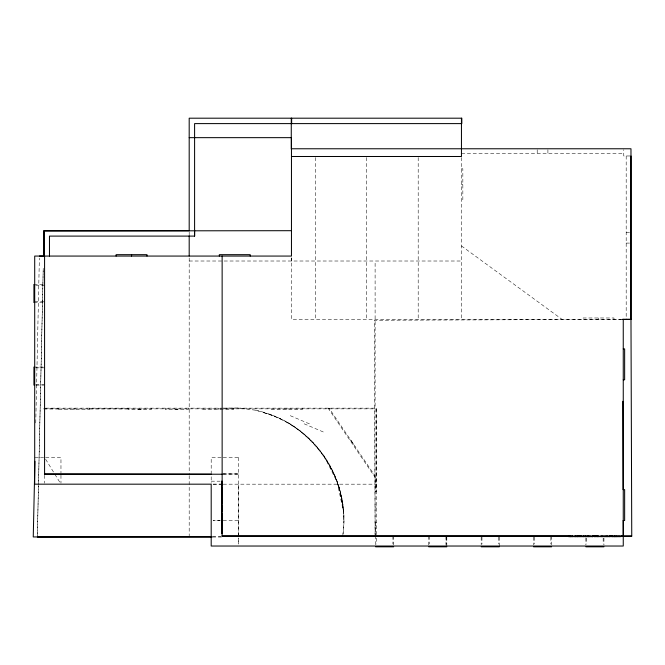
<?xml version="1.0" encoding="UTF-8"?>
<svg xmlns="http://www.w3.org/2000/svg" width="665" height="665" viewBox="0 0 665 665"><rect width="100%" height="100%" fill="white"/><g stroke="black" fill="none" stroke-linecap="round" stroke-linejoin="round"><path stroke-width="0.5" stroke-dasharray="3.33 2.49" d="M238.669 534.993L238.76 484.178M238.735 538.126L238.685 544.053L238.669 537.902M35.752 422.94L39.368 258.145M43.225 268.319L37.365 535.998L43.233 268.502M342.708 535.94C351.07 483.746 317.538 428.892 266.74 413.53M329.05 408.152L328.41 408.584L375.742 478.31L376.373 477.877L329.05 408.152L329.05 408.85M350.522 439.781L351.669 441.469M351.851 441.743L355.135 446.581M223.124 408.144L238.976 407.936L255.651 410.238L271.802 415.026M621.442 319.383L374.337 320.264L375.11 536.514L375.11 261.012M213.157 484.17L222.027 484.137M212.443 536.763L221.395 536.755M461.452 153.499L623.762 153.499M630.021 155.976L623.762 155.976L623.762 149.716M461.452 168.802L462.84 168.802L462.84 199.683L461.452 199.683M461.452 184.247L462.84 184.247M626.189 232.268L630.021 232.268M626.189 243.082L630.977 243.082M189.192 261.012L461.452 261.012M33.932 284.445L43.616 284.445M35.686 285.219L44.58 285.219M34.705 301.752L44.58 301.752M33.932 302.525L43.616 302.525M622.482 319.375L291.461 319.375L291.461 257.929M33.932 367.063L43.616 367.063M35.686 367.836L44.58 367.836M35.686 384.362L44.58 384.362M35.902 385.135L43.807 385.135M45.586 408.152L376.373 408.152L376.373 534.909M43.807 408.85L375.11 408.85M43.807 408.925L58.653 408.925M89.534 408.925L128.129 408.925M34.705 457.512L43.591 457.512M45.602 457.512L60.964 457.512L60.964 472.898M221.146 457.595L211.196 457.595L211.196 483.181M223.166 457.512L238.669 457.595M223.224 473.829L238.76 473.829M222.193 473.929L238.76 473.929M223.174 474.228L238.669 474.228M211.196 481.186L220.082 481.186M213.182 484.17L222.384 484.178M223.207 484.178L376.373 484.178M374.985 491.576L376.457 491.576L376.373 477.877L375.683 477.877L375.683 491.576M374.985 507.013L376.373 507.013M223.166 520.271L238.669 520.271M374.985 522.449L376.373 522.449M212.443 537.037L221.395 537.037M290.264 415.683L310.563 424.337M304.154 423.813L324.454 432.458M287.039 422.184C318.036 440.887 340.58 473.68 343.207 510.221L338.801 486.165M461.452 245.925L562.033 319.375M45.644 459.241L54.663 473.929M54.854 474.228L60.457 483.347M324.063 455.982L337.08 481.842L343.207 510.221M376.232 408.152L376.373 476.074M626.189 155.976L626.189 319.375M613.986 319.375L613.986 317.986L583.105 317.986L583.105 319.375M603.936 538.085L603.936 544.868M603.163 538.126L603.163 544.053M598.55 317.986L598.55 319.375M586.638 538.126L586.638 544.053M585.865 538.085L585.865 544.868M551.618 536.148L551.618 544.868M550.844 537.137L550.844 544.053M547.91 149.716L547.91 153.499M537.204 149.716L537.204 153.499M534.311 537.137L534.311 544.053M533.538 537.112L533.538 544.868M499.265 537.112L499.265 546.805M498.492 537.137L498.492 544.053M481.959 537.137L481.959 544.053M481.186 537.112L481.186 544.868M461.452 157.514L461.452 319.375M446.814 537.112L446.814 546.805M446.14 537.137L446.14 544.053M446.04 536.148L446.04 546.032M429.507 536.148L429.507 544.053M428.734 536.148L428.734 544.868M418.194 157.53L418.194 319.375M393.68 536.148L393.68 544.868M392.907 536.148L392.907 544.053M376.373 538.126L376.373 544.053M375.609 522.449L375.609 534.627M375.609 535.641L375.609 544.768M366.664 157.53L366.664 319.375M315.285 157.53L315.285 319.375M302.326 408.152L302.326 409.54L271.445 409.54L271.445 408.152M291.27 257.904L291.27 261.012M286.881 408.152L286.881 409.54M238.669 457.512L238.76 535.94M233.565 408.152L233.565 409.54L202.684 409.54L202.684 408.152M218.12 408.152L218.12 409.54M189.192 231.753L189.192 234.778M189.192 257.987L189.192 474.594M189.192 475.633L189.192 535.766M188.345 408.152L188.345 409.54L165.186 409.54L165.186 408.152M177.721 409.54L175.352 409.54M151.287 408.152L151.287 409.54L128.129 409.54L128.129 408.152M141.346 409.698L137.406 409.54M89.534 408.152L89.534 409.54L58.653 409.54L58.653 408.152M74.098 408.152L74.098 409.54M60.964 475.226L60.964 483.181M44.58 475.226L44.58 483.181M263.722 412.632A111.579 111.579 0 0 1 343.564 522.557M255.651 410.238A111.903 111.903 0 0 1 342.965 534.186M220.148 520.279L213.182 520.296L220.148 520.304"/><path stroke-width="1" d="M39.418 256.075L44.065 256.067L44.065 230.738L189.192 230.738L189.192 118.195L461.826 118.195L461.826 123.607L194.596 123.607L194.596 236.1L49.468 236.1L49.468 256.067M194.596 236.1L194.596 230.697M630.977 155.976L630.977 319.375L622.482 319.375L630.977 319.35L631.75 536.115L222.135 536.148L222.135 256.067M34.913 461.286L33.25 536.946L212.044 537.037M43.499 255.867L44.04 230.971L291.461 230.697M43.508 256.067L44.065 230.738L44.065 256.067M37.34 537.037L211.404 536.771M622.398 536.131L631.75 536.115M189.192 137.655L291.461 137.655L291.461 256.067L34.705 256.067L34.705 484.17L211.196 484.178L211.196 546.032L623.255 546.032L623.255 319.375M291.461 148.769L630.977 148.769L630.977 319.375M291.461 156.491L461.452 156.491L461.452 118.195M623.255 348.909L624.643 348.909L624.643 379.79L623.255 379.79M44.58 473.929L222.135 474.228M44.43 474.228L211.196 474.228M222.135 481.177L221.669 481.177L221.669 483.239M221.669 482.042L222.135 482.042M221.669 482.582L222.135 482.582M221.669 483.073L222.135 483.006M221.669 483.172L222.135 483.239M222.135 483.438L221.669 483.438L221.669 485.774L222.135 485.774M221.669 483.596L222.135 483.596M221.669 483.771L222.135 483.771M221.669 484.236L222.135 484.236M221.669 485.026L222.135 485.026M221.669 485.359L222.135 485.359M221.669 485.483L222.135 485.425M221.669 487.994L222.135 488.085M221.669 488.152L222.135 488.152M221.669 488.484L222.135 488.484M221.669 488.584L222.135 488.584M221.669 488.883L222.135 488.883M221.669 489.465L222.135 489.465M623.255 489.631L624.643 489.631L624.643 520.512L623.255 520.512M222.135 489.773L221.669 489.773L221.669 485.999M222.135 489.897L221.669 489.897L221.669 492.241L222.135 492.241M221.669 490.055L222.135 490.055M221.669 490.155L222.135 490.155M221.669 490.23L222.135 490.23M221.669 490.354L222.135 490.354M221.669 490.704L222.135 490.704M221.669 491.493L222.135 491.493M222.135 492.383L221.669 492.383L221.669 494.444M221.669 493.247L222.135 493.247M221.669 493.796L222.135 493.796M221.669 494.22L222.135 494.22M221.669 494.278L222.135 494.278M221.669 494.386L222.135 494.444M222.135 494.669L221.669 494.669L221.669 496.73M221.669 495.533L222.135 495.533M221.669 496.564L222.135 496.564M222.135 496.946L221.669 496.946L221.669 500.604L222.135 500.728M221.669 497.786L222.135 497.786M221.669 498.526L222.135 498.526M221.669 498.667L222.135 498.667M221.669 499.415L222.135 499.382M221.669 499.723L222.135 499.723M221.669 500.886L222.135 500.886M221.669 501.061L222.135 501.061M221.669 501.535L222.135 501.535M221.669 502.324L222.135 502.324M221.669 502.649L222.135 502.649L221.669 502.773M222.135 503.073L221.669 503.073L221.669 500.728M221.669 505.284L222.135 505.284M221.669 505.375L222.135 505.45M221.669 505.508L222.135 505.508M222.135 505.774L221.669 505.774L221.669 503.289M222.135 506.73L221.669 506.73L221.669 508.825L222.135 508.825M221.669 507.029L222.135 507.029M221.669 507.935L222.135 507.935M221.669 508.758L222.135 508.742M222.135 509.016L221.669 509.016L221.669 511.069M221.669 509.88L222.135 509.88M221.669 510.421L222.135 510.421M221.669 510.845L222.135 510.845M221.669 510.911L222.135 510.911M221.669 511.011L222.135 511.069M221.669 511.368L221.669 513.513L222.135 513.447M221.669 513.513L222.135 513.513M222.135 513.887L221.669 513.821L221.669 515.857L222.135 515.857M221.669 514.245L222.135 514.245M221.669 514.56L222.135 514.56M221.669 515.109L222.135 515.109M222.135 516.057L221.669 516.057L221.669 523.039L222.135 522.981M221.669 517.229L222.135 517.229M221.669 517.603L222.135 517.603M221.669 518.384L222.135 518.384M221.669 518.509L222.135 518.509M221.669 519.357L222.135 519.357M221.669 520.986L222.135 520.986M221.669 521.85L222.135 521.85M221.669 522.391L222.135 522.391M221.669 522.881L222.135 522.815M222.135 524.12L221.669 524.12L221.669 531.343M221.669 524.427L222.135 524.427M221.669 525.308L222.135 525.308M221.669 525.466L222.135 525.466M221.669 526.647L222.135 526.738M221.669 527.212L222.135 527.337M221.669 527.395L222.135 527.395M221.669 527.495L222.135 527.495M221.669 527.744L222.135 527.744M221.669 527.944L222.135 527.977M221.669 529.14L222.135 529.14M221.669 529.548L222.135 529.548M221.669 530.454L222.135 530.454M221.669 531.252L222.135 531.343M222.135 531.526L221.669 531.526L221.669 533.621L222.135 533.621M221.669 531.825L222.135 531.825M221.669 532.407L222.135 532.407M221.669 532.731L222.135 532.731M221.669 533.554L222.135 533.538M222.027 535.94L569.315 535.94M578.65 535.94L580.728 535.94M593.172 535.94L597.32 535.94M609.772 535.94L611.842 535.94M621.185 535.94L623.255 535.94M570.495 536.148L570.495 536.613L568.434 536.613L568.434 536.148M573.255 536.613L577.029 536.613L577.029 536.148M590.545 536.613L593.03 536.613L593.03 536.148M596.081 536.613L593.986 536.613L593.986 536.148M598.334 536.148L598.334 536.613L596.272 536.613L596.272 536.148M598.633 536.613L600.769 536.613M601.143 536.613L601.143 536.148L601.077 536.613L603.113 536.613L603.113 536.148M610.304 536.613L603.313 536.613L603.313 536.148M618.533 536.613L618.517 536.148L618.6 536.613L611.384 536.613L611.384 536.148M375.609 546.805L393.68 546.805M428.734 546.805L446.814 546.805M481.186 546.805L499.265 546.805M533.538 546.805L551.618 546.805M585.865 546.805L603.936 546.805M622.773 401.311L623.088 489.473M623.196 520.57L623.255 536.148M620.877 536.148L620.794 536.613L618.783 536.613L618.783 536.148M619.996 536.148L619.996 536.613M619.672 536.148L619.672 536.613M619.082 536.148L619.082 536.613M617.71 536.148L617.71 536.613M617.386 536.148L617.386 536.613M616.804 536.148L616.804 536.613M616.505 536.148L616.505 536.613M616.405 536.148L616.405 536.613M615.391 536.148L615.391 536.613M615.308 536.613L615.233 536.148L615.2 536.613M615 536.148L615 536.613M614.751 536.148L614.751 536.613M614.593 536.148L614.651 536.613M614.468 536.148L614.468 536.613M613.995 536.148L613.995 536.613M613.911 536.148L613.911 536.613M613.047 536.148L613.047 536.613M612.731 536.148L612.731 536.613M612.565 536.148L612.565 536.613M612.249 536.148L612.249 536.613M611.684 536.148L611.684 536.613M610.304 536.148L610.237 536.613M610.138 536.148L610.138 536.613M610.079 536.148L610.079 536.613M609.589 536.148L609.655 536.613M608.209 536.148L608.242 536.613M607.494 536.148L607.494 536.613M607.353 536.148L607.353 536.613M606.929 536.148L606.929 536.613M606.763 536.148L606.763 536.613M606.613 536.148L606.613 536.613M605.765 536.148L605.765 536.613M605.649 536.148L605.649 536.613M604.867 536.148L604.867 536.613M604.485 536.148L604.485 536.613M602.689 536.148L602.689 536.613M602.382 536.148L602.365 536.613M601.825 536.148L601.825 536.613M601.501 536.148L601.501 536.613M600.769 536.148L600.728 536.613M598.234 536.148L598.267 536.613M598.101 536.148L598.168 536.613M597.153 536.148L597.137 536.613M596.015 536.148L595.998 536.613M595.192 536.148L595.192 536.613M594.867 536.148L594.867 536.613M594.286 536.148L594.286 536.613M592.773 536.148L592.773 536.613M592.548 536.148L592.548 536.613M592.224 536.148L592.224 536.613M592.207 536.148L592.207 536.613M591.933 536.148L591.933 536.613M590.329 536.148L590.329 536.613L587.985 536.613L587.985 536.148M590.03 536.148L590.03 536.613M589.905 536.148L589.971 536.613M589.581 536.148L589.581 536.613M588.791 536.148L588.791 536.613M588.442 536.148L588.442 536.613M588.326 536.148L588.251 536.613M588.143 536.148L588.143 536.613M587.86 536.148L587.86 536.613L584.202 536.613L584.202 536.148M587.561 536.148L587.561 536.613M586.979 536.148L586.979 536.613M585.923 536.148L585.923 536.613M585.782 536.148L585.782 536.613M585.358 536.148L585.358 536.613M585.2 536.148L585.2 536.613M585.05 536.148L585.05 536.613M583.986 536.148L583.92 536.613L581.925 536.613L581.925 536.148M583.82 536.148L583.887 536.613M583.762 536.148L583.762 536.613M583.271 536.148L583.338 536.613M581.476 536.148L581.709 536.613L579.647 536.613L579.647 536.148M581.052 536.148L581.052 536.613M580.994 536.148L580.994 536.613M580.528 536.148L580.512 536.613M579.498 536.148L579.498 536.613L577.154 536.613L577.154 536.148M579.198 536.148L579.198 536.613L579.074 536.148M578.75 536.148L578.75 536.613M577.96 536.148L577.96 536.613M577.611 536.148L577.611 536.613M577.494 536.148L577.419 536.613M577.311 536.148L577.311 536.613M576.73 536.148L576.73 536.613M576.148 536.148L576.148 536.613M575.848 536.148L575.74 536.613M575.474 536.148L575.474 536.613L575.341 536.148M575.258 536.148L575.258 536.613M574.934 536.148L574.917 536.613M574.643 536.148L574.643 536.613M573.039 536.148L573.039 536.613L570.695 536.613L570.695 536.148M572.681 536.148L572.74 536.613M572.615 536.148L572.615 536.613M572.291 536.148L572.291 536.613M571.501 536.148L571.501 536.613M571.152 536.148L571.027 536.613M570.961 536.148L570.961 536.613M570.853 536.148L570.853 536.613M570.329 536.148L570.429 536.613M570.271 536.148L570.271 536.613M569.847 536.148L569.847 536.613M569.298 536.148L569.298 536.613M291.652 118.195L291.652 123.607M291.27 118.195L291.27 149.06M250.206 256.067L250.206 254.67L219.325 254.67L219.325 256.067M189.192 235.784L189.192 255.967M146.99 256.067L146.99 254.67L116.109 254.67L116.109 256.067M131.554 254.67L131.554 256.067M44.58 256.067L44.58 474.228M33.932 284.445L33.932 302.525M33.932 367.063L33.932 385.135M609.123 536.613L609.123 536.148L609.107 536.613M597.677 536.613L597.677 536.148L597.619 536.613M586.68 536.613L586.68 536.148L586.638 536.613M582.806 536.613L582.806 536.148L582.789 536.613"/></g></svg>
